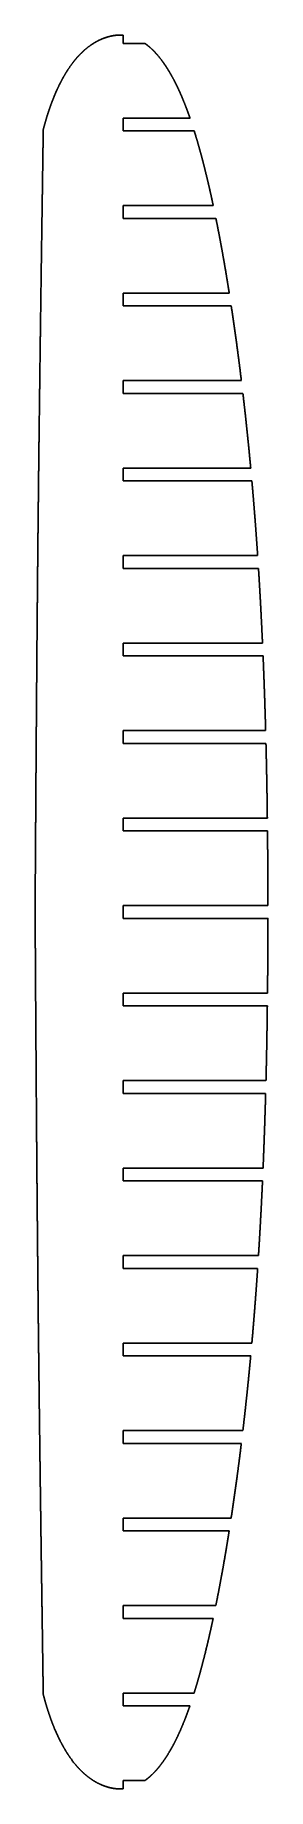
# Model space of a CAD drawing. Header units: metres. Extents: x 1 to 70, y -261 to 261.
import ezdxf

# ---------------------------------------------------------------- set-up
doc = ezdxf.new("R2010")
doc.units = ezdxf.units.M

msp = doc.modelspace()

# ---------------------------------------------------------------- linework, layer by layer
for p, q in [((26.75, 258.1, 899), (33.26, 258.1, 899)), ((26.75, 235.9, 899), (46.63, 235.9, 899)), ((26.75, 232.1, 899), (47.88, 232.1, 899)), ((26.75, 209.9, 899), (53.54, 209.9, 899)), ((26.75, 206.1, 899), (54.33, 206.1, 899)), ((26.75, 183.9, 899), (58.29, 183.9, 899)), ((26.75, 180.1, 899), (58.87, 180.1, 899)), ((26.75, 157.9, 899), (61.89, 157.9, 899)), ((26.75, 154.1, 899), (62.35, 154.1, 899)), ((26.75, 131.9, 899), (64.66, 131.9, 899)), ((26.75, 128.1, 899), (65.01, 128.1, 899)), ((26.75, 105.9, 899), (66.72, 105.9, 899)), ((26.75, 102.1, 899), (66.97, 102.1, 899)), ((26.75, 79.9, 899), (68.16, 79.9, 899)), ((26.75, 76.1, 899), (68.33, 76.1, 899)), ((26.75, 53.9, 899), (69.1, 53.9, 899)), ((26.75, 50.1, 899), (69.19, 50.1, 899)), ((26.75, 27.9, 899), (69.6, 27.9, 899)), ((26.75, 24.1, 899), (69.65, 24.1, 899)), ((26.75, 1.9, 899), (69.77, 1.9, 899)), ((26.75, -1.9, 899), (69.77, -1.9, 899)), ((26.75, -24.1, 899), (69.65, -24.1, 899)), ((26.75, -27.9, 899), (69.6, -27.9, 899)), ((26.75, -50.1, 899), (69.2, -50.1, 899)), ((26.75, -53.9, 899), (69.1, -53.9, 899)), ((26.75, -76.1, 899), (68.33, -76.1, 899)), ((26.75, -79.9, 899), (68.17, -79.9, 899)), ((26.75, -102.1, 899), (66.97, -102.1, 899)), ((26.75, -105.9, 899), (66.72, -105.9, 899)), ((26.75, -128.1, 899), (65, -128.1, 899)), ((26.75, -131.9, 899), (64.66, -131.9, 899)), ((26.75, -154.1, 899), (62.33, -154.1, 899)), ((26.75, -157.9, 899), (61.88, -157.9, 899)), ((26.75, -180.1, 899), (58.85, -180.1, 899)), ((26.75, -183.9, 899), (58.26, -183.9, 899)), ((26.75, -206.1, 899), (54.3, -206.1, 899)), ((26.75, -209.9, 899), (53.51, -209.9, 899)), ((26.75, -232.1, 899), (47.84, -232.1, 899)), ((26.75, -235.9, 899), (46.59, -235.9, 899)), ((26.75, -258.1, 899), (33.23, -258.1, 899))]:
    msp.add_line(p, q)
for points, knots in [([(26.75, 260.56, 899), (26.22, 260.59, 899), (25.69, 260.6, 899), (25.16, 260.59, 899), (24.64, 260.55, 899), (24.11, 260.48, 899), (23.59, 260.39, 899), (23.08, 260.27, 899), (22.37, 260.09, 899), (22.18, 260.04, 899), (21.99, 259.98, 899), (21.8, 259.92, 899), (21.62, 259.86, 899), (21.43, 259.79, 899), (21.24, 259.73, 899), (20.43, 259.42, 899), (19.81, 259.16, 899), (19.2, 258.86, 899), (18.6, 258.54, 899), (18.03, 258.19, 899), (17.46, 257.82, 899), (16.91, 257.43, 899), (15.6, 256.42, 899), (14.85, 255.77, 899), (14.13, 255.09, 899), (13.45, 254.38, 899), (12.8, 253.63, 899), (12.18, 252.87, 899), (11.59, 252.08, 899), (10.37, 250.34, 899), (9.76, 249.39, 899), (9.18, 248.42, 899), (8.63, 247.43, 899), (8.1, 246.43, 899), (7.61, 245.41, 899), (7.14, 244.39, 899), (6.12, 242.04, 899), (5.6, 240.71, 899), (5.1, 239.37, 899), (4.64, 238.03, 899), (4.2, 236.67, 899), (3.79, 235.3, 899), (3.41, 233.92, 899), (3.05, 232.54, 899)], [0, 0, 0, 0, 0, 0, 0, 0, 0, 0.106698, 0.106698, 0.106698, 0.106698, 0.106698, 0.106698, 0.106698, 0.14679, 0.14679, 0.14679, 0.14679, 0.14679, 0.14679, 0.14679, 0.283148, 0.283148, 0.283148, 0.283148, 0.283148, 0.283148, 0.283148, 0.482748, 0.482748, 0.482748, 0.482748, 0.482748, 0.482748, 0.482748, 0.71145, 0.71145, 0.71145, 0.71145, 0.71145, 0.71145, 0.71145, 1, 1, 1, 1, 1, 1, 1, 1, 1]), ([(46.63, 235.9, 899), (46.45, 236.43, 899), (46.26, 236.95, 899), (46.08, 237.48, 899), (45.88, 238, 899), (45.69, 238.53, 899), (45.49, 239.05, 899), (45.29, 239.57, 899), (44.7, 241.07, 899), (44.3, 242.05, 899), (43.89, 243.02, 899), (43.46, 243.98, 899), (43.01, 244.94, 899), (42.55, 245.89, 899), (42.07, 246.83, 899), (41.16, 248.53, 899), (40.72, 249.3, 899), (40.28, 250.06, 899), (39.81, 250.81, 899), (39.33, 251.55, 899), (38.83, 252.27, 899), (38.31, 252.98, 899), (37.3, 254.27, 899), (36.82, 254.85, 899), (36.32, 255.41, 899), (35.8, 255.96, 899), (35.26, 256.49, 899), (34.69, 256.99, 899), (34.11, 257.47, 899), (33.47, 257.94, 899), (33.44, 257.97, 899), (33.41, 257.99, 899), (33.38, 258.01, 899), (33.35, 258.03, 899), (33.32, 258.06, 899), (33.29, 258.08, 899), (33.26, 258.1, 899)], [0, 0, 0, 0, 0, 0, 0, 0, 0, 0.16988, 0.16988, 0.16988, 0.16988, 0.16988, 0.16988, 0.16988, 0.49087, 0.49087, 0.49087, 0.49087, 0.49087, 0.49087, 0.49087, 0.758779, 0.758779, 0.758779, 0.758779, 0.758779, 0.758779, 0.758779, 0.988321, 0.988321, 0.988321, 0.988321, 0.988321, 0.988321, 0.988321, 1, 1, 1, 1, 1, 1, 1, 1, 1]), ([(3.05, 232.54, 899), (3.05, 232.54, 899), (3.05, 232.54, 899), (3.05, 232.54, 899), (3.05, 232.54, 899), (3.05, 232.54, 899), (3.05, 232.54, 899), (3.05, 232.54, 899), (3.05, 232.54, 899), (3.05, 232.54, 899), (3.05, 232.54, 899), (3.05, 232.53, 899), (3.05, 232.53, 899), (3.05, 232.52, 899), (3.05, 232.51, 899), (3.05, 232.49, 899), (3.05, 232.48, 899), (3.05, 232.47, 899), (3.05, 232.45, 899), (3.05, 232.43, 899), (3.05, 232.41, 899), (3.05, 232.38, 899), (3.05, 232.33, 899), (3.05, 232.31, 899), (3.05, 232.29, 899), (3.04, 232.27, 899), (3.04, 232.24, 899), (3.04, 232.22, 899), (3.04, 232.19, 899), (3.04, 232.12, 899), (3.04, 232.07, 899), (3.04, 232.02, 899), (3.04, 231.97, 899), (3.04, 231.91, 899), (3.04, 231.84, 899), (3.04, 231.78, 899), (3.04, 231.63, 899), (3.03, 231.54, 899), (3.03, 231.45, 899), (3.03, 231.36, 899), (3.03, 231.25, 899), (3.03, 231.14, 899), (3.03, 231.03, 899), (3.02, 230.69, 899), (3.02, 230.47, 899), (3.02, 230.25, 899), (3.01, 230.03, 899), (3.01, 229.82, 899), (3.01, 229.6, 899), (3, 229.38, 899), (2.99, 228.8, 899), (2.99, 228.44, 899), (2.98, 228.08, 899), (2.98, 227.71, 899), (2.97, 227.35, 899), (2.97, 226.99, 899), (2.96, 226.63, 899), (2.95, 225.5, 899), (2.94, 224.73, 899), (2.92, 223.96, 899), (2.91, 223.18, 899), (2.9, 222.41, 899), (2.89, 221.64, 899), (2.88, 220.87, 899), (2.86, 219.58, 899), (2.85, 219.05, 899), (2.85, 218.5, 899), (2.84, 217.93, 899), (2.83, 217.34, 899), (2.82, 216.74, 899), (2.81, 216.11, 899), (2.8, 215.14, 899), (2.79, 214.8, 899), (2.79, 214.46, 899), (2.78, 214.13, 899), (2.78, 213.79, 899), (2.77, 213.45, 899), (2.77, 213.12, 899), (2.76, 212.37, 899), (2.75, 211.95, 899), (2.74, 211.52, 899), (2.74, 211.09, 899), (2.73, 210.66, 899), (2.73, 210.21, 899), (2.72, 209.76, 899), (2.68, 207.08, 899), (2.65, 204.86, 899), (2.62, 202.63, 899), (2.58, 200.41, 899), (2.55, 198.18, 899), (2.52, 195.96, 899), (2.49, 193.74, 899), (2.38, 186.26, 899), (2.31, 181.01, 899), (2.24, 175.76, 899), (2.17, 170.51, 899), (2.1, 165.26, 899), (2.03, 160.01, 899), (1.97, 154.77, 899), (1.85, 145.39, 899), (1.8, 141.26, 899), (1.75, 137.14, 899), (1.7, 133.01, 899), (1.66, 128.89, 899), (1.61, 124.76, 899), (1.57, 120.64, 899), (1.48, 112.38, 899), (1.44, 108.25, 899), (1.4, 104.12, 899), (1.36, 99.99, 899), (1.32, 95.86, 899), (1.28, 91.73, 899), (1.25, 87.6, 899), (1.18, 80.27, 899), (1.16, 77.08, 899), (1.13, 73.89, 899), (1.11, 70.69, 899), (1.08, 67.5, 899), (1.06, 64.3, 899), (1.03, 61.11, 899), (0.99, 55.16, 899), (0.97, 52.41, 899), (0.95, 49.65, 899), (0.93, 46.9, 899), (0.91, 44.15, 899), (0.89, 41.39, 899), (0.87, 38.64, 899), (0.84, 34.01, 899), (0.83, 32.14, 899), (0.81, 30.26, 899), (0.8, 28.39, 899), (0.79, 26.51, 899), (0.78, 24.64, 899), (0.77, 22.77, 899), (0.75, 20.16, 899), (0.75, 19.45, 899), (0.74, 18.75, 899), (0.74, 18.07, 899), (0.73, 17.42, 899), (0.73, 16.78, 899), (0.72, 16.16, 899), (0.72, 14.97, 899), (0.71, 14.39, 899), (0.71, 13.81, 899), (0.71, 13.22, 899), (0.7, 12.64, 899), (0.7, 12.06, 899), (0.69, 11.48, 899), (0.69, 10.22, 899), (0.68, 9.54, 899), (0.68, 8.87, 899), (0.67, 8.2, 899), (0.67, 7.52, 899), (0.66, 6.85, 899), (0.66, 6.17, 899), (0.65, 5.15, 899), (0.65, 4.81, 899), (0.65, 4.47, 899), (0.65, 4.12, 899), (0.64, 3.78, 899), (0.64, 3.43, 899), (0.64, 3.09, 899), (0.64, 2.55, 899), (0.64, 2.37, 899), (0.63, 2.2, 899), (0.63, 2.04, 899), (0.63, 1.89, 899), (0.63, 1.75, 899), (0.63, 1.61, 899), (0.63, 1.36, 899), (0.63, 1.24, 899), (0.63, 1.13, 899), (0.63, 1.03, 899), (0.63, 0.94, 899), (0.63, 0.85, 899), (0.63, 0.77, 899), (0.62, 0.65, 899), (0.62, 0.62, 899), (0.62, 0.58, 899), (0.62, 0.55, 899), (0.62, 0.52, 899), (0.62, 0.49, 899), (0.62, 0.46, 899), (0.62, 0.38, 899), (0.62, 0.34, 899), (0.62, 0.3, 899), (0.62, 0.27, 899), (0.62, 0.24, 899), (0.62, 0.21, 899), (0.62, 0.18, 899), (0.62, 0.13, 899), (0.62, 0.11, 899), (0.62, 0.09, 899), (0.62, 0.08, 899), (0.62, 0.06, 899), (0.62, 0.05, 899), (0.62, 0.04, 899), (0.62, 0.03, 899), (0.62, 0.02, 899), (0.62, 0.01, 899), (0.62, 0.01, 899), (0.62, 0, 899), (0.62, 0, 899), (0.62, 0, 899), (0.62, 0, 899), (0.62, 0, 899), (0.62, 0, 899), (0.62, 0, 899), (0.62, 0, 899), (0.62, 0, 899), (0.62, -0.01, 899), (0.62, -0.02, 899), (0.62, -0.03, 899), (0.62, -0.03, 899), (0.62, -0.05, 899), (0.62, -0.06, 899), (0.62, -0.08, 899), (0.62, -0.1, 899), (0.62, -0.14, 899), (0.62, -0.17, 899), (0.62, -0.2, 899), (0.62, -0.24, 899), (0.62, -0.28, 899), (0.62, -0.32, 899), (0.62, -0.37, 899), (0.62, -0.47, 899), (0.62, -0.52, 899), (0.62, -0.57, 899), (0.62, -0.63, 899), (0.62, -0.69, 899), (0.63, -0.75, 899), (0.63, -0.83, 899), (0.63, -0.98, 899), (0.63, -1.06, 899), (0.63, -1.14, 899), (0.63, -1.23, 899), (0.63, -1.33, 899), (0.63, -1.43, 899), (0.63, -1.53, 899), (0.63, -1.86, 899), (0.63, -2.08, 899), (0.64, -2.3, 899), (0.64, -2.52, 899), (0.64, -2.74, 899), (0.64, -2.96, 899), (0.64, -3.18, 899), (0.64, -3.76, 899), (0.65, -4.12, 899), (0.65, -4.49, 899), (0.65, -4.85, 899), (0.65, -5.21, 899), (0.66, -5.58, 899), (0.66, -5.94, 899), (0.67, -7.08, 899), (0.67, -7.85, 899), (0.68, -8.62, 899), (0.68, -9.4, 899), (0.69, -10.17, 899), (0.69, -10.94, 899), (0.7, -11.72, 899), (0.7, -13.01, 899), (0.71, -13.55, 899), (0.71, -14.11, 899), (0.71, -14.68, 899), (0.72, -15.27, 899), (0.72, -15.87, 899), (0.73, -16.5, 899), (0.73, -17.48, 899), (0.73, -17.82, 899), (0.74, -18.15, 899), (0.74, -18.49, 899), (0.74, -18.83, 899), (0.74, -19.17, 899), (0.75, -19.51, 899), (0.75, -20.26, 899), (0.75, -20.68, 899), (0.76, -21.1, 899), (0.76, -21.54, 899), (0.76, -21.98, 899), (0.76, -22.42, 899), (0.77, -22.87, 899), (0.78, -25.48, 899), (0.8, -27.62, 899), (0.81, -29.77, 899), (0.83, -31.91, 899), (0.84, -34.06, 899), (0.85, -36.21, 899), (0.87, -38.35, 899), (0.92, -45.85, 899), (0.96, -51.2, 899), (1, -56.55, 899), (1.04, -61.9, 899), (1.08, -67.25, 899), (1.12, -72.6, 899), (1.16, -77.96, 899), (1.25, -87.44, 899), (1.28, -91.57, 899), (1.32, -95.7, 899), (1.36, -99.83, 899), (1.4, -103.95, 899), (1.44, -108.08, 899), (1.48, -112.21, 899), (1.56, -120.47, 899), (1.61, -124.6, 899), (1.65, -128.72, 899), (1.7, -132.85, 899), (1.75, -136.97, 899), (1.8, -141.1, 899), (1.85, -145.23, 899), (1.94, -152.54, 899), (1.98, -155.73, 899), (2.02, -158.91, 899), (2.06, -162.1, 899), (2.1, -165.29, 899), (2.14, -168.47, 899), (2.19, -171.66, 899), (2.27, -177.59, 899), (2.3, -180.34, 899), (2.34, -183.08, 899), (2.38, -185.82, 899), (2.42, -188.57, 899), (2.45, -191.31, 899), (2.49, -194.06, 899), (2.56, -198.67, 899), (2.59, -200.54, 899), (2.61, -202.4, 899), (2.64, -204.27, 899), (2.67, -206.14, 899), (2.69, -208, 899), (2.72, -209.87, 899), (2.76, -212.47, 899), (2.77, -213.18, 899), (2.78, -213.87, 899), (2.79, -214.54, 899), (2.8, -215.2, 899), (2.81, -215.83, 899), (2.82, -216.45, 899), (2.83, -217.63, 899), (2.84, -218.21, 899), (2.85, -218.79, 899), (2.86, -219.37, 899), (2.87, -219.95, 899), (2.87, -220.53, 899), (2.88, -221.12, 899), (2.9, -222.37, 899), (2.91, -223.04, 899), (2.92, -223.71, 899), (2.93, -224.38, 899), (2.94, -225.05, 899), (2.95, -225.72, 899), (2.96, -226.4, 899), (2.97, -227.41, 899), (2.98, -227.75, 899), (2.98, -228.1, 899), (2.99, -228.44, 899), (2.99, -228.78, 899), (3, -229.13, 899), (3, -229.47, 899), (3.01, -230, 899), (3.01, -230.18, 899), (3.02, -230.35, 899), (3.02, -230.51, 899), (3.02, -230.66, 899), (3.02, -230.8, 899), (3.03, -230.94, 899), (3.03, -231.19, 899), (3.03, -231.31, 899), (3.03, -231.42, 899), (3.03, -231.52, 899), (3.04, -231.61, 899), (3.04, -231.7, 899), (3.04, -231.78, 899), (3.04, -231.9, 899), (3.04, -231.93, 899), (3.04, -231.97, 899), (3.04, -232, 899), (3.04, -232.03, 899), (3.04, -232.06, 899), (3.04, -232.09, 899), (3.04, -232.16, 899), (3.04, -232.2, 899), (3.04, -232.24, 899), (3.05, -232.28, 899), (3.05, -232.31, 899), (3.05, -232.34, 899), (3.05, -232.36, 899), (3.05, -232.41, 899), (3.05, -232.43, 899), (3.05, -232.45, 899), (3.05, -232.47, 899), (3.05, -232.48, 899), (3.05, -232.49, 899), (3.05, -232.5, 899), (3.05, -232.52, 899), (3.05, -232.52, 899), (3.05, -232.53, 899), (3.05, -232.53, 899), (3.05, -232.53, 899), (3.05, -232.54, 899), (3.05, -232.54, 899), (3.05, -232.54, 899), (3.05, -232.54, 899), (3.05, -232.54, 899), (3.05, -232.54, 899), (3.05, -232.54, 899), (3.05, -232.54, 899), (3.05, -232.54, 899), (3.05, -232.54, 899)], [0, 0, 0, 0, 0, 0, 0, 0, 0, 0.002269, 0.002269, 0.002269, 0.002269, 0.002269, 0.002269, 0.002269, 0.004638, 0.004638, 0.004638, 0.004638, 0.004638, 0.004638, 0.004638, 0.007245, 0.007245, 0.007245, 0.007245, 0.007245, 0.007245, 0.007245, 0.008904, 0.008904, 0.008904, 0.008904, 0.008904, 0.008904, 0.008904, 0.011274, 0.011274, 0.011274, 0.011274, 0.011274, 0.011274, 0.011274, 0.013881, 0.013881, 0.013881, 0.013881, 0.013881, 0.013881, 0.013881, 0.018488, 0.018488, 0.018488, 0.018488, 0.018488, 0.018488, 0.018488, 0.026125, 0.026125, 0.026125, 0.026125, 0.026125, 0.026125, 0.026125, 0.042377, 0.042377, 0.042377, 0.042377, 0.042377, 0.042377, 0.042377, 0.05332, 0.05332, 0.05332, 0.05332, 0.05332, 0.05332, 0.05332, 0.059069, 0.059069, 0.059069, 0.059069, 0.059069, 0.059069, 0.059069, 0.066106, 0.066106, 0.066106, 0.066106, 0.066106, 0.066106, 0.066106, 0.100439, 0.100439, 0.100439, 0.100439, 0.100439, 0.100439, 0.100439, 0.181455, 0.181455, 0.181455, 0.181455, 0.181455, 0.181455, 0.181455, 0.245123, 0.245123, 0.245123, 0.245123, 0.245123, 0.245123, 0.245123, 0.308867, 0.308867, 0.308867, 0.308867, 0.308867, 0.308867, 0.308867, 0.358165, 0.358165, 0.358165, 0.358165, 0.358165, 0.358165, 0.358165, 0.400662, 0.400662, 0.400662, 0.400662, 0.400662, 0.400662, 0.400662, 0.429581, 0.429581, 0.429581, 0.429581, 0.429581, 0.429581, 0.429581, 0.440899, 0.440899, 0.440899, 0.440899, 0.440899, 0.440899, 0.440899, 0.451838, 0.451838, 0.451838, 0.451838, 0.451838, 0.451838, 0.451838, 0.464494, 0.464494, 0.464494, 0.464494, 0.464494, 0.464494, 0.464494, 0.470971, 0.470971, 0.470971, 0.470971, 0.470971, 0.470971, 0.470971, 0.474535, 0.474535, 0.474535, 0.474535, 0.474535, 0.474535, 0.474535, 0.478099, 0.478099, 0.478099, 0.478099, 0.478099, 0.478099, 0.478099, 0.479881, 0.479881, 0.479881, 0.479881, 0.479881, 0.479881, 0.479881, 0.482851, 0.482851, 0.482851, 0.482851, 0.482851, 0.482851, 0.482851, 0.485821, 0.485821, 0.485821, 0.485821, 0.485821, 0.485821, 0.485821, 0.488976, 0.488976, 0.488976, 0.488976, 0.488976, 0.488976, 0.488976, 0.491976, 0.491976, 0.491976, 0.491976, 0.491976, 0.491976, 0.491976, 0.494946, 0.494946, 0.494946, 0.494946, 0.494946, 0.494946, 0.494946, 0.497917, 0.497917, 0.497917, 0.497917, 0.497917, 0.497917, 0.497917, 0.500393, 0.500393, 0.500393, 0.500393, 0.500393, 0.500393, 0.500393, 0.502869, 0.502869, 0.502869, 0.502869, 0.502869, 0.502869, 0.502869, 0.507682, 0.507682, 0.507682, 0.507682, 0.507682, 0.507682, 0.507682, 0.51566, 0.51566, 0.51566, 0.51566, 0.51566, 0.51566, 0.51566, 0.532638, 0.532638, 0.532638, 0.532638, 0.532638, 0.532638, 0.532638, 0.54407, 0.54407, 0.54407, 0.54407, 0.54407, 0.54407, 0.54407, 0.550076, 0.550076, 0.550076, 0.550076, 0.550076, 0.550076, 0.550076, 0.557428, 0.557428, 0.557428, 0.557428, 0.557428, 0.557428, 0.557428, 0.591887, 0.591887, 0.591887, 0.591887, 0.591887, 0.591887, 0.591887, 0.677825, 0.677825, 0.677825, 0.677825, 0.677825, 0.677825, 0.677825, 0.744145, 0.744145, 0.744145, 0.744145, 0.744145, 0.744145, 0.744145, 0.810413, 0.810413, 0.810413, 0.810413, 0.810413, 0.810413, 0.810413, 0.861591, 0.861591, 0.861591, 0.861591, 0.861591, 0.861591, 0.861591, 0.90567, 0.90567, 0.90567, 0.90567, 0.90567, 0.90567, 0.90567, 0.93565, 0.93565, 0.93565, 0.93565, 0.93565, 0.93565, 0.93565, 0.947382, 0.947382, 0.947382, 0.947382, 0.947382, 0.947382, 0.947382, 0.95872, 0.95872, 0.95872, 0.95872, 0.95872, 0.95872, 0.95872, 0.971838, 0.971838, 0.971838, 0.971838, 0.971838, 0.971838, 0.971838, 0.978553, 0.978553, 0.978553, 0.978553, 0.978553, 0.978553, 0.978553, 0.982247, 0.982247, 0.982247, 0.982247, 0.982247, 0.982247, 0.982247, 0.985941, 0.985941, 0.985941, 0.985941, 0.985941, 0.985941, 0.985941, 0.987789, 0.987789, 0.987789, 0.987789, 0.987789, 0.987789, 0.987789, 0.990867, 0.990867, 0.990867, 0.990867, 0.990867, 0.990867, 0.990867, 0.993946, 0.993946, 0.993946, 0.993946, 0.993946, 0.993946, 0.993946, 0.996101, 0.996101, 0.996101, 0.996101, 0.996101, 0.996101, 0.996101, 1, 1, 1, 1, 1, 1, 1, 1, 1]), ([(53.54, 209.9, 899), (53.3, 211.03, 899), (53.06, 212.16, 899), (52.81, 213.29, 899), (52.55, 214.41, 899), (52.3, 215.54, 899), (52.04, 216.66, 899), (51.77, 217.79, 899), (51.15, 220.33, 899), (50.8, 221.75, 899), (50.44, 223.17, 899), (50.06, 224.58, 899), (49.68, 225.99, 899), (49.29, 227.4, 899), (48.88, 228.81, 899), (48.39, 230.45, 899), (48.32, 230.69, 899), (48.25, 230.93, 899), (48.17, 231.16, 899), (48.1, 231.4, 899), (48.03, 231.63, 899), (47.96, 231.87, 899), (47.88, 232.1, 899)], [0, 0, 0, 0, 0, 0, 0, 0, 0, 0.402661, 0.402661, 0.402661, 0.402661, 0.402661, 0.402661, 0.402661, 0.91235, 0.91235, 0.91235, 0.91235, 0.91235, 0.91235, 0.91235, 1, 1, 1, 1, 1, 1, 1, 1, 1]), ([(58.29, 183.9, 899), (58.19, 184.54, 899), (58.08, 185.17, 899), (57.98, 185.81, 899), (57.88, 186.45, 899), (57.78, 187.08, 899), (57.67, 187.72, 899), (57.57, 188.35, 899), (57.11, 191.13, 899), (56.74, 193.28, 899), (56.37, 195.42, 899), (55.98, 197.56, 899), (55.58, 199.7, 899), (55.18, 201.83, 899), (54.76, 203.97, 899), (54.33, 206.1, 899)], [0, 0, 0, 0, 0, 0, 0, 0, 0, 0.228579, 0.228579, 0.228579, 0.228579, 0.228579, 0.228579, 0.228579, 1, 1, 1, 1, 1, 1, 1, 1, 1]), ([(64.66, 131.9, 899), (64.64, 132.13, 899), (64.62, 132.37, 899), (64.6, 132.6, 899), (64.58, 132.84, 899), (64.56, 133.07, 899), (64.53, 133.31, 899), (64.51, 133.54, 899), (64.25, 136.32, 899), (64, 138.86, 899), (63.75, 141.41, 899), (63.48, 143.95, 899), (63.21, 146.49, 899), (62.93, 149.02, 899), (62.64, 151.56, 899), (62.35, 154.1, 899)], [0, 0, 0, 0, 0, 0, 0, 0, 0, 0.084525, 0.084525, 0.084525, 0.084525, 0.084525, 0.084525, 0.084525, 1, 1, 1, 1, 1, 1, 1, 1, 1]), ([(66.72, 105.9, 899), (66.62, 107.47, 899), (66.51, 109.03, 899), (66.4, 110.6, 899), (66.29, 112.17, 899), (66.17, 113.73, 899), (66.06, 115.3, 899), (65.94, 116.86, 899), (65.72, 119.59, 899), (65.63, 120.74, 899), (65.54, 121.89, 899), (65.44, 123.05, 899), (65.35, 124.2, 899), (65.25, 125.35, 899), (65.15, 126.5, 899), (65.04, 127.71, 899), (65.04, 127.77, 899), (65.03, 127.82, 899), (65.03, 127.88, 899), (65.02, 127.93, 899), (65.02, 127.99, 899), (65.01, 128.04, 899), (65.01, 128.1, 899)], [0, 0, 0, 0, 0, 0, 0, 0, 0, 0.563632, 0.563632, 0.563632, 0.563632, 0.563632, 0.563632, 0.563632, 0.979854, 0.979854, 0.979854, 0.979854, 0.979854, 0.979854, 0.979854, 1, 1, 1, 1, 1, 1, 1, 1, 1]), ([(68.16, 79.9, 899), (68.15, 80.18, 899), (68.14, 80.47, 899), (68.13, 80.75, 899), (68.11, 81.03, 899), (68.1, 81.32, 899), (68.09, 81.6, 899), (68.07, 81.88, 899), (67.94, 84.66, 899), (67.82, 87.15, 899), (67.69, 89.64, 899), (67.56, 92.14, 899), (67.42, 94.63, 899), (67.28, 97.12, 899), (67.13, 99.61, 899), (66.97, 102.1, 899)], [0, 0, 0, 0, 0, 0, 0, 0, 0, 0.102009, 0.102009, 0.102009, 0.102009, 0.102009, 0.102009, 0.102009, 1, 1, 1, 1, 1, 1, 1, 1, 1]), ([(69.77, 1.9, 899), (69.77, 2.59, 899), (69.77, 3.28, 899), (69.76, 3.97, 899), (69.76, 4.65, 899), (69.76, 5.34, 899), (69.76, 6.03, 899), (69.76, 6.72, 899), (69.75, 9.49, 899), (69.74, 11.58, 899), (69.73, 13.67, 899), (69.72, 15.75, 899), (69.7, 17.84, 899), (69.69, 19.93, 899), (69.67, 22.01, 899), (69.65, 24.1, 899)], [0, 0, 0, 0, 0, 0, 0, 0, 0, 0.248091, 0.248091, 0.248091, 0.248091, 0.248091, 0.248091, 0.248091, 1, 1, 1, 1, 1, 1, 1, 1, 1]), ([(69.65, -24.1, 899), (69.68, -21.35, 899), (69.7, -18.6, 899), (69.72, -15.86, 899), (69.74, -13.11, 899), (69.75, -10.36, 899), (69.76, -7.61, 899), (69.76, -4.86, 899), (69.77, -2.09, 899), (69.77, -2.06, 899), (69.77, -2.04, 899), (69.77, -2.01, 899), (69.77, -1.98, 899), (69.77, -1.95, 899), (69.77, -1.93, 899), (69.77, -1.9, 899)], [0, 0, 0, 0, 0, 0, 0, 0, 0, 0.990247, 0.990247, 0.990247, 0.990247, 0.990247, 0.990247, 0.990247, 1, 1, 1, 1, 1, 1, 1, 1, 1]), ([(62.33, -154.1, 899), (62.56, -152.2, 899), (62.78, -150.29, 899), (62.99, -148.39, 899), (63.2, -146.48, 899), (63.4, -144.58, 899), (63.6, -142.67, 899), (63.8, -140.77, 899), (64.08, -137.99, 899), (64.16, -137.13, 899), (64.25, -136.26, 899), (64.33, -135.39, 899), (64.41, -134.52, 899), (64.5, -133.64, 899), (64.58, -132.77, 899), (64.66, -131.9, 899)], [0, 0, 0, 0, 0, 0, 0, 0, 0, 0.687257, 0.687257, 0.687257, 0.687257, 0.687257, 0.687257, 0.687257, 1, 1, 1, 1, 1, 1, 1, 1, 1]), ([(54.3, -206.1, 899), (54.68, -204.19, 899), (55.06, -202.28, 899), (55.43, -200.36, 899), (55.79, -198.44, 899), (56.14, -196.53, 899), (56.48, -194.61, 899), (56.81, -192.69, 899), (57.29, -189.91, 899), (57.43, -189.05, 899), (57.57, -188.19, 899), (57.71, -187.33, 899), (57.85, -186.48, 899), (57.99, -185.62, 899), (58.13, -184.76, 899), (58.26, -183.9, 899)], [0, 0, 0, 0, 0, 0, 0, 0, 0, 0.691651, 0.691651, 0.691651, 0.691651, 0.691651, 0.691651, 0.691651, 1, 1, 1, 1, 1, 1, 1, 1, 1]), ([(47.84, -232.1, 899), (48.36, -230.47, 899), (48.85, -228.83, 899), (49.32, -227.19, 899), (49.77, -225.54, 899), (50.21, -223.89, 899), (50.64, -222.23, 899), (51.06, -220.57, 899), (51.73, -217.79, 899), (52, -216.67, 899), (52.26, -215.54, 899), (52.52, -214.42, 899), (52.77, -213.29, 899), (53.02, -212.16, 899), (53.27, -211.03, 899), (53.51, -209.9, 899)], [0, 0, 0, 0, 0, 0, 0, 0, 0, 0.596708, 0.596708, 0.596708, 0.596708, 0.596708, 0.596708, 0.596708, 1, 1, 1, 1, 1, 1, 1, 1, 1]), ([(3.05, -232.54, 899), (3.43, -234, 899), (3.84, -235.45, 899), (4.27, -236.9, 899), (4.73, -238.33, 899), (5.23, -239.75, 899), (5.76, -241.16, 899), (6.33, -242.56, 899), (7.44, -245.04, 899), (7.96, -246.14, 899), (8.51, -247.22, 899), (9.09, -248.29, 899), (9.71, -249.33, 899), (10.36, -250.36, 899), (11.05, -251.35, 899), (12.6, -253.39, 899), (13.47, -254.42, 899), (14.39, -255.4, 899), (15.38, -256.33, 899), (16.43, -257.19, 899), (17.54, -257.96, 899), (18.71, -258.63, 899), (20.08, -259.26, 899), (20.21, -259.32, 899), (20.35, -259.38, 899), (20.49, -259.44, 899), (20.63, -259.5, 899), (20.77, -259.55, 899), (20.91, -259.61, 899), (21.28, -259.75, 899), (21.51, -259.83, 899), (21.75, -259.91, 899), (21.99, -259.98, 899), (22.22, -260.05, 899), (22.46, -260.12, 899), (22.7, -260.18, 899), (23.18, -260.29, 899), (23.42, -260.34, 899), (23.66, -260.39, 899), (23.9, -260.43, 899), (24.14, -260.47, 899), (24.38, -260.5, 899), (24.62, -260.52, 899), (25.1, -260.56, 899), (25.34, -260.58, 899), (25.57, -260.59, 899), (25.81, -260.59, 899), (26.04, -260.59, 899), (26.28, -260.59, 899), (26.51, -260.57, 899), (26.75, -260.56, 899)], [0, 0, 0, 0, 0, 0, 0, 0, 0, 0.01866371, 0.01866371, 0.01866371, 0.01866371, 0.01866371, 0.01866371, 0.01866371, 0.03368946, 0.03368946, 0.03368946, 0.03368946, 0.03368946, 0.03368946, 0.03368946, 0.05037961, 0.05037961, 0.05037961, 0.05037961, 0.05037961, 0.05037961, 0.05037961, 0.05225587, 0.05225587, 0.05225587, 0.05225587, 0.05225587, 0.05225587, 0.05225587, 0.05538278, 0.05538278, 0.05538278, 0.05538278, 0.05538278, 0.05538278, 0.05538278, 0.05850976, 0.05850976, 0.05850976, 0.05850976, 0.05850976, 0.05850976, 0.05850976, 0.0615115, 0.0615115, 0.0615115, 0.0615115, 0.0615115, 0.0615115, 0.0615115, 0.0615115, 0.0615115]), ([(33.23, -258.1, 899), (33.59, -257.84, 899), (33.95, -257.57, 899), (34.29, -257.29, 899), (34.63, -257.01, 899), (34.96, -256.71, 899), (35.29, -256.4, 899), (35.6, -256.09, 899), (36.59, -255.07, 899), (37.23, -254.34, 899), (37.85, -253.58, 899), (38.43, -252.8, 899), (39, -252.01, 899), (39.53, -251.19, 899), (40.05, -250.36, 899), (41.21, -248.4, 899), (41.84, -247.25, 899), (42.43, -246.09, 899), (43, -244.91, 899), (43.55, -243.72, 899), (44.07, -242.52, 899), (44.57, -241.31, 899), (45.25, -239.58, 899), (45.45, -239.07, 899), (45.64, -238.56, 899), (45.83, -238.05, 899), (46.02, -237.53, 899), (46.2, -237.01, 899), (46.39, -236.5, 899), (46.57, -235.97, 899), (46.57, -235.96, 899), (46.58, -235.95, 899), (46.58, -235.94, 899), (46.58, -235.93, 899), (46.59, -235.92, 899), (46.59, -235.91, 899), (46.59, -235.9, 899)], [0, 0, 0, 0, 0, 0, 0, 0, 0, 0.135314, 0.135314, 0.135314, 0.135314, 0.135314, 0.135314, 0.135314, 0.431904, 0.431904, 0.431904, 0.431904, 0.431904, 0.431904, 0.431904, 0.829976, 0.829976, 0.829976, 0.829976, 0.829976, 0.829976, 0.829976, 0.996773, 0.996773, 0.996773, 0.996773, 0.996773, 0.996773, 0.996773, 1, 1, 1, 1, 1, 1, 1, 1, 1])]:
    msp.add_open_spline(points, degree=8, knots=knots)
for points, degree in [([(26.75, 260.56, 899), (26.75, 258.1, 899)], 1), ([(26.75, 235.9, 899), (26.75, 232.1, 899)], 1), ([(26.75, 209.9, 899), (26.75, 206.1, 899)], 1), ([(26.75, 183.9, 899), (26.75, 180.1, 899)], 1), ([(61.89, 157.9, 899), (61.55, 160.68, 899), (61.21, 163.46, 899), (60.85, 166.24, 899), (60.48, 169.01, 899), (60.09, 171.79, 899), (59.7, 174.56, 899), (59.29, 177.33, 899), (58.87, 180.1, 899)], 8), ([(26.75, 157.9, 899), (26.75, 154.1, 899)], 1), ([(26.75, 131.9, 899), (26.75, 128.1, 899)], 1), ([(26.75, 105.9, 899), (26.75, 102.1, 899)], 1), ([(26.75, 79.9, 899), (26.75, 76.1, 899)], 1), ([(69.1, 53.9, 899), (69.02, 56.68, 899), (68.94, 59.45, 899), (68.85, 62.23, 899), (68.76, 65, 899), (68.66, 67.78, 899), (68.56, 70.55, 899), (68.45, 73.33, 899), (68.33, 76.1, 899)], 8), ([(26.75, 53.9, 899), (26.75, 50.1, 899)], 1), ([(69.6, 27.9, 899), (69.57, 30.68, 899), (69.53, 33.45, 899), (69.49, 36.23, 899), (69.44, 39, 899), (69.38, 41.78, 899), (69.33, 44.55, 899), (69.26, 47.33, 899), (69.19, 50.1, 899)], 8), ([(26.75, 27.9, 899), (26.75, 24.1, 899)], 1), ([(26.75, 1.9, 899), (26.75, 0, 899)], 1), ([(26.75, -1.9, 899), (26.75, 0, 899)], 1), ([(26.75, -27.9, 899), (26.75, -24.1, 899)], 1), ([(69.2, -50.1, 899), (69.26, -47.33, 899), (69.33, -44.55, 899), (69.39, -41.78, 899), (69.44, -39, 899), (69.49, -36.23, 899), (69.53, -33.45, 899), (69.57, -30.68, 899), (69.6, -27.9, 899)], 8), ([(26.75, -53.9, 899), (26.75, -50.1, 899)], 1), ([(68.33, -76.1, 899), (68.45, -73.33, 899), (68.56, -70.55, 899), (68.66, -67.78, 899), (68.76, -65, 899), (68.85, -62.23, 899), (68.94, -59.45, 899), (69.02, -56.68, 899), (69.1, -53.9, 899)], 8), ([(26.75, -79.9, 899), (26.75, -76.1, 899)], 1), ([(66.97, -102.1, 899), (67.14, -99.33, 899), (67.31, -96.55, 899), (67.47, -93.78, 899), (67.62, -91, 899), (67.77, -88.23, 899), (67.91, -85.45, 899), (68.04, -82.68, 899), (68.17, -79.9, 899)], 8), ([(26.75, -105.9, 899), (26.75, -102.1, 899)], 1), ([(65, -128.1, 899), (65.25, -125.33, 899), (65.48, -122.55, 899), (65.71, -119.78, 899), (65.93, -117.01, 899), (66.14, -114.23, 899), (66.34, -111.45, 899), (66.54, -108.68, 899), (66.72, -105.9, 899)], 8), ([(26.75, -131.9, 899), (26.75, -128.1, 899)], 1), ([(26.75, -157.9, 899), (26.75, -154.1, 899)], 1), ([(58.85, -180.1, 899), (59.27, -177.33, 899), (59.68, -174.56, 899), (60.08, -171.79, 899), (60.46, -169.01, 899), (60.83, -166.24, 899), (61.19, -163.46, 899), (61.54, -160.68, 899), (61.88, -157.9, 899)], 8), ([(26.75, -183.9, 899), (26.75, -180.1, 899)], 1), ([(26.75, -209.9, 899), (26.75, -206.1, 899)], 1), ([(26.75, -235.9, 899), (26.75, -232.1, 899)], 1), ([(26.75, -260.56, 899), (26.75, -258.1, 899)], 1)]:
    msp.add_open_spline(points, degree=degree)

doc.saveas('drawing.dxf')
